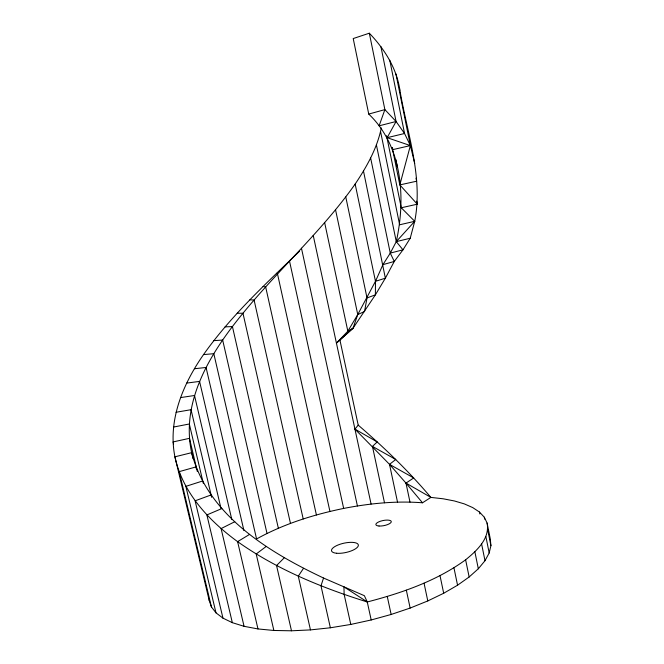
<?xml version="1.0" encoding="UTF-8"?>
<svg xmlns="http://www.w3.org/2000/svg" width="664" height="664" viewBox="0 0 664 664"><rect width="100%" height="100%" fill="white"/><g stroke="black" fill="none" stroke-linecap="round" stroke-linejoin="round"><path stroke-width="1" d="M381.302 127.928C377.135 148.371 366.661 166.896 355.157 184.061L375.475 281.312L375.384 294.849L353.016 328.232L336.424 343.114L347.845 331.195L357.755 314.537L375.475 281.312L382.929 264.646L390.274 253.108L396.275 241.63L414.726 221.311C423.532 176.309 406.476 131.621 399.479 87.656C395.752 66.707 383.825 48.372 369.325 33.2L353.215 38.562L368.744 114.075C402.616 146.279 405.853 198.486 396.275 241.63L402.982 249.822L394.275 261.458L385.361 278.183L375.384 294.849L367.026 297.928L364.536 311.516L357.755 314.537L353.016 328.232L336.424 343.114M339.985 340.292L358.211 425.126L354.949 429.135L389.511 464.352L405.986 483.101L430.878 497.394L443.203 498.797L454.408 500.963L464.319 503.893L472.735 507.595L479.466 512.044L484.313 517.214L487.102 523.066L490.289 538.911L490.912 545.667L489.185 552.971L485.002 560.715L478.321 568.766L469.149 576.991L457.554 585.216L443.693 593.259L427.79 600.937L410.153 608.066L391.146 614.466L371.201 619.969L350.783 624.442L330.373 627.779L310.462 629.904L291.488 630.8L273.875 630.468L257.972 628.941L244.061 626.31L232.342 622.674L222.963 618.142L215.991 612.847L211.426 606.929L209.218 600.513L209.243 598.588M299.481 251.266C265.683 283.901 230.74 316.014 203.524 354.601C182.982 384.016 167.618 420.37 174.922 456.815L209.218 600.513M355.157 184.061C322.189 230.831 279.063 269.061 242.966 313.25C211.335 351.762 180.367 400.566 191.639 452.674L174.922 456.815C182.534 492.605 208.903 520.692 237.604 541.641C276.78 569.38 321.666 587.748 367.267 601.966C401.844 592.985 436.489 581.008 465.622 559.802C476.536 550.904 490.107 538.711 487.102 523.066M370.653 158.057L390.274 253.108L402.982 249.822L410.227 238.235L414.726 221.311L401.263 207.766L386.572 135.697M193.066 458.708L191.639 452.674C207.907 515.455 268.688 552.058 323.542 578.029L320.978 585.814L330.373 627.779M414.718 163.385L410.369 145.59L387.145 137.68L396.076 121.495L380.92 46.638M303.523 568.318L298.285 576.169L310.462 629.904M290.185 260.188L289.512 261.093L343.661 508.425C369.582 503.403 396.134 500.706 422.52 502.789L430.878 497.394C408.775 471.266 384.141 447.42 358.211 425.126M284.3 557.768L276.548 565.545L291.488 630.8M384.498 502.789L372.454 446.399L377.227 441.925L354.949 429.135M397.52 502.125L389.511 464.352L395.769 459.488L372.454 446.399M266.222 546.43L256.196 554L273.875 630.468M409.987 502.1L405.986 483.101L413.705 477.939L389.511 464.352M249.614 534.387L237.604 541.641L257.972 628.941M353.016 328.232L347.845 331.195L324.646 222.631M343.661 508.425C313.474 514.65 283.628 523.971 256.578 538.961L213.816 353.688L203.524 354.601M234.757 521.738L221.095 528.586L244.061 626.31M221.851 508.566L206.877 514.932L232.342 622.674M211.028 494.979L195.108 500.822L222.963 618.142M202.371 481.076L185.862 486.355L215.991 612.847M375.475 281.312L385.361 278.183L363.507 171.096M382.929 264.646L394.275 261.458L390.274 253.108M368.744 114.075L384.879 109.618L396.076 121.495L404.559 133.497L410.369 145.59L399.828 184.907L417.307 204.197L401.263 207.766M396.076 121.495L379.119 125.828L384.879 109.618L369.325 33.2M410.227 238.235L396.275 241.63L376.413 144.935M387.145 137.68L404.559 133.497L389.785 60.241M414.726 221.311L399.637 224.789L380.605 131.729M173.512 427.06L189.315 423.989L203.308 483.351M176.035 412.261L191.041 409.696L211.658 497.336M180.483 397.595L194.51 395.495L220.963 508.358M186.675 383.087L199.573 381.41L231.786 519.431M194.419 368.744L206.064 367.474L243.937 530.619M213.808 340.64L222.664 340.059L267.011 533.458M225.079 326.862L232.433 326.58L278.357 528.254M237.164 313.259L242.966 313.25L290.475 523.406M249.888 299.813L254.096 300.053L303.207 518.957M263.068 286.499L265.675 286.972L316.413 514.957M323.542 578.029L364.378 595.699L367.267 601.966L371.201 619.969M367.267 601.966L343.944 586.851L344.143 594.413L350.783 624.442M276.556 273.302L277.527 274L329.942 511.438M405.986 483.101L422.52 502.789M173.57 443.934L173.088 441.925L189.472 438.331L197.291 471.44M211.426 606.929L179.155 471.656L195.922 466.941L196.395 468.958M301.464 248.245L357.423 505.968M313.234 235.429L371.085 504.076M387.27 596.496L391.146 614.466M335.552 209.807L357.755 314.537M406.335 590.18L410.153 608.066M345.778 196.959L367.026 297.928M424.047 583.175L427.79 600.937M440.016 575.655L443.693 593.259M453.952 567.803L457.554 585.216M465.622 559.802L469.149 576.991M395.827 159.418L397.47 167.502M474.876 551.826L478.321 568.766M392.432 147.607L392.847 149.616L410.369 145.59L395.943 73.928M392.225 147.532L399.828 184.907L416.627 181.214L416.021 178.184M487.666 529.548L490.912 545.667M484.313 517.214L484.703 519.157M485.874 536.57L489.185 552.971M416.693 201.159L417.307 204.197M479.466 512.044L479.848 513.953M481.624 544.04L485.002 560.715M399.479 87.656L399.711 90.594M336.631 553.253A13.72 4.756 -12.4 0 0 358.236 545.966A13.72 4.756 -12.4 0 0 339.943 544.289A13.72 4.756 -12.4 0 0 336.631 553.253M379.028 526.021A7.86 2.59 -11.5 0 0 391.254 521.979A7.86 2.59 -11.5 0 0 380.472 521.215A7.86 2.59 -11.5 0 0 379.028 526.021"/></g></svg>
